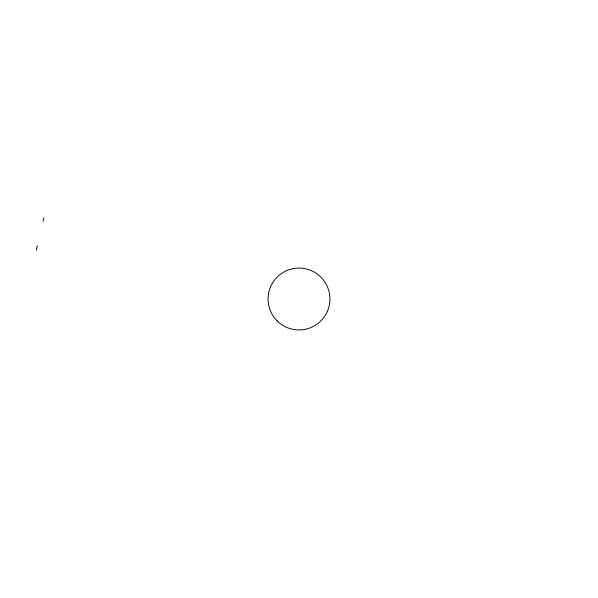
<?xml version="1.0" encoding="UTF-8"?>
<svg xmlns="http://www.w3.org/2000/svg" width="598" height="598" viewBox="0 0 598 598"><rect width="100%" height="100%" fill="white"/><g stroke="black" fill="none" stroke-linecap="round" stroke-linejoin="round"><path stroke-width="0.9" d="M36.336 250.114L37.382 245.614M43.049 221.32L43.886 217.717M277.121 320.879A30.939 30.939 0 0 0 328.885 307.006A30.939 30.939 0 0 0 290.994 269.115A30.939 30.939 0 0 0 277.121 320.879"/></g></svg>
